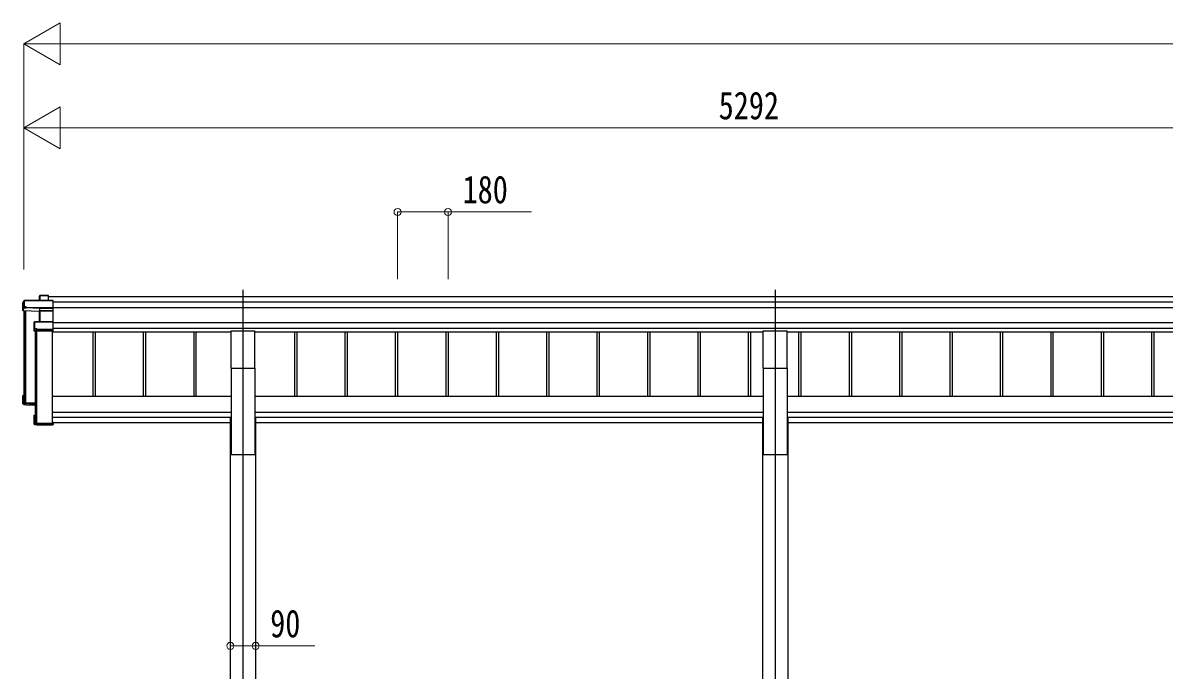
# Model space of a CAD drawing. Units: millimetres, scale not verified. Extents: x -12615 to 12615, y -8910 to 8910.
# Drawn here: x -5489 to -1414, y -3542 to -1232 of the extents above; entities that cross this region are included whole.
import ezdxf
from ezdxf.enums import TextEntityAlignment as Align

# ---------------------------------------------------------------- set-up
doc = ezdxf.new("R2010")
doc.units = ezdxf.units.MM
doc.header["$LTSCALE"] = 30
for name, color, linetype in [('0-3_YKK_12', 2, 'Continuous'), ('0-4_YKK_13', 4, 'Continuous'), ('0-5_YKK_A1', 4, 'Continuous')]:
    doc.layers.add(name, color=color, linetype=linetype)
doc.layers.add('0-6_YKK_D', color=6, linetype='Continuous', lineweight=18)
doc.styles.add('ＭＳ ゴシック', font='')
doc.styles.get('ＭＳ ゴシック').set_extended_font_data('MS Gothic')

msp = doc.modelspace()

# ---------------------------------------------------------------- linework, layer by layer
at = {"layer": '0-3_YKK_12'}
for p, q in [((-4703.08, -2184.26), (-4703.08, -2724.84)), ((-2803.08, -2184.26), (-2803.08, -2724.84)), ((-4703.08, -2724.84), (-4703.08, -5933.55)), ((-2803.08, -2724.84), (-2803.08, -5933.55))]:
    msp.add_line(p, q, dxfattribs=at)
at = {"layer": '0-4_YKK_13'}
for p, q in [((-5489.12, -2259.02), (-5489.12, -2230.38)), ((-5484.64, -2222.6), (-5489.06, -2230.14)), ((-5382.34, -2222.35), (-5484.21, -2222.35)), ((-5484.21, -2222.8), (-5484.21, -2222.35)), ((-5484.21, -2222.8), (-5382.18, -2222.8)), ((-5484.21, -2244.68), (-5484.21, -2222.8)), ((-5429.99, -2208.03), (-5428.24, -2205.04)), ((-5429.99, -2222.35), (-5429.99, -2208.03)), ((-5428.17, -2204.79), (-5429.93, -2207.78)), ((-5428.24, -2205.04), (-5428.24, -2222.35)), ((-5398.18, -2204.54), (-5427.74, -2204.54)), ((-5427.74, -2204.99), (-5427.74, -2204.54)), ((-5397.18, -2205.59), (-5398.03, -2204.65)), ((-5398.03, -2222.35), (-5398.03, -2204.65)), ((-5397.18, -2222.35), (-5397.18, -2205.59)), ((-5382.18, -2222.8), (-5382.18, -2249.18)), ((-5382.03, -2222.46), (-5381.18, -2223.4)), ((-5381.18, -2248.82), (-5381.18, -2223.4)), ((-5485.17, -2248.51), (-5489.12, -2259.02)), ((-5430.08, -2261.58), (-5489.12, -2259.02)), ((-5484.71, -2244.72), (-5485.17, -2245.51)), ((-5485.17, -2248.51), (-5485.17, -2245.51)), ((-5476.68, -2247.09), (-5476.68, -2247.64)), ((-5428.67, -2249.18), (-5476.68, -2247.09)), ((-5476.68, -2247.64), (-5428.68, -2249.73)), ((-5429.19, -2259.21), (-5430.08, -2261.58)), ((-5429.6, -2298.11), (-5429.6, -2261.89)), ((-5429.57, -2262.01), (-5428.71, -2259.71)), ((-5428.71, -2259.71), (-5428.71, -2298.11)), ((-5428.68, -2249.73), (-5428.68, -2249.73)), ((-5428.68, -2259.1), (-5428.68, -2249.73)), ((-5428.68, -2249.73), (-5382.18, -2249.73)), ((-5382.18, -2249.18), (-5428.67, -2249.18)), ((-5382.18, -2259.08), (-5428.21, -2259.08)), ((-5428.21, -2259.08), (-5428.21, -2259.62)), ((-5382.32, -2259.27), (-5381.18, -2258.32)), ((-5382.18, -2249.73), (-5382.18, -2259.08)), ((-5382.18, -2259.62), (-5382.18, -2298.11)), ((-5382.05, -2249.54), (-5381.18, -2248.82)), ((-5381.18, -2258.32), (-5381.18, -2248.82)), ((-5381.18, -2299.13), (-5381.18, -2258.32)), ((-5449.1, -2331.81), (-5449.1, -2300)), ((-5446.93, -2298.2), (-5448.9, -2299.61)), ((-5382.18, -2298.11), (-5446.64, -2298.11)), ((-5446.64, -2298.11), (-5446.64, -2298.55)), ((-5382.18, -2298.55), (-5382.18, -2326.46)), ((-5382.05, -2298.23), (-5381.18, -2299.13)), ((-5381.18, -2326.1), (-5381.18, -2299.13)), ((-5447.6, -2327.75), (-5449.1, -2331.81)), ((-5448.6, -2332.31), (-5447.1, -2328.25)), ((-5382.18, -2332.31), (-5448.6, -2332.31)), ((-5447.14, -2323.99), (-5447.6, -2324.78)), ((-5447.6, -2327.75), (-5447.6, -2324.78)), ((-5447.1, -2328.25), (-5439.11, -2328.25)), ((-5439.11, -2323.94), (-5446.64, -2323.94)), ((-5439.11, -2326.46), (-5439.11, -2323.94)), ((-5439.11, -2326.46), (-5439.11, -2327)), ((-5382.18, -2326.46), (-5439.11, -2326.46)), ((-5439.11, -2328.25), (-5439.11, -2327)), ((-5439.11, -2327), (-5382.18, -2327)), ((-5382.18, -2327), (-5382.18, -2332.31)), ((-5382.18, -2332.31), (-5381.18, -2331.47)), ((-5382.05, -2326.81), (-5381.18, -2326.1)), ((-5381.18, -2331.47), (-5381.18, -2326.1)), ((-5381.18, -2331.47), (-5381.18, -2331.47)), ((-4745.58, -2463.82), (-4745.58, -2330.6)), ((-4745.58, -2330.6), (-4660.58, -2330.6)), ((-4660.58, -2463.82), (-4660.58, -2330.6)), ((-2845.58, -2463.82), (-2845.58, -2330.6)), ((-2845.58, -2330.6), (-2760.58, -2330.6)), ((-2760.58, -2463.82), (-2760.58, -2330.6)), ((-4745.58, -2463.82), (-4660.58, -2463.82)), ((-2845.58, -2463.82), (-2760.58, -2463.82)), ((-5489.12, -2591.1), (-5489.12, -2562.47)), ((-5488.18, -2562.87), (-5489, -2562.13)), ((-5485.18, -2562.11), (-5488.98, -2562.11)), ((-5485.18, -2562), (-5488.66, -2562)), ((-5488.18, -2562.87), (-5488.18, -2590.11)), ((-5485.18, -2562.87), (-5488.18, -2562.87)), ((-5485.18, -2566.91), (-5486.68, -2564.36)), ((-5485.18, -2564.36), (-5486.68, -2564.36)), ((-5486.68, -2588.68), (-5486.68, -2564.36)), ((-5485.17, -2594.1), (-5489.12, -2591.1)), ((-5488.18, -2590.11), (-5445.18, -2591.98)), ((-5445.18, -2590.48), (-5486.68, -2588.68)), ((-5485.17, -2594.1), (-5476.68, -2594.47)), ((-5482.33, -2585.39), (-5482.33, -2588.86)), ((-5476.68, -2594.47), (-5476.68, -2594.8)), ((-5476.68, -2594.8), (-5449.1, -2596)), ((-5476.68, -2594.8), (-5445.18, -2596.17)), ((-5449.1, -2663.9), (-5449.1, -2632.09)), ((-5448.6, -2631.6), (-5445.18, -2631.6)), ((-5445.18, -2632.43), (-5448.16, -2632.43)), ((-5446.66, -2633.93), (-5445.18, -2633.93)), ((-5446.66, -2661.87), (-5446.66, -2633.93)), ((-5448.96, -2664.25), (-5448.16, -2663.36)), ((-5448.9, -2664.3), (-5447.39, -2665.38)), ((-5382.18, -2664.4), (-5448.6, -2664.4)), ((-5448.6, -2664.4), (-5447.1, -2665.47)), ((-5448.16, -2663.36), (-5381.18, -2663.36)), ((-5447.1, -2665.47), (-5439.11, -2665.47)), ((-5383.18, -2661.87), (-5446.66, -2661.87)), ((-5444.76, -2661.13), (-5444.76, -2661.87)), ((-5439.11, -2665.47), (-5439.11, -2665.8)), ((-5439.11, -2665.8), (-5382.18, -2665.8)), ((-5439.11, -2665.8), (-5439.11, -2665.8)), ((-5439.11, -2665.8), (-5382.18, -2665.8)), ((-5381.18, -2657.05), (-5383.18, -2657.05)), ((-5383.18, -2657.49), (-5383.18, -2657.05)), ((-5383.18, -2657.49), (-5383.18, -2661.87)), ((-5381.18, -2657.49), (-5383.18, -2657.49)), ((-5382.18, -2664.4), (-5381.18, -2663.36)), ((-5382.18, -2665.8), (-5382.18, -2664.4)), ((-5382.05, -2665.68), (-5381.18, -2664.78)), ((-5381.18, -2657.05), (-5381.18, -2657.49)), ((-5381.18, -2657.49), (-5381.18, -2663.36))]:
    msp.add_line(p, q, dxfattribs=at)
for points in [[(-5489.12, -2230.38), (-5484.71, -2222.84), (-5484.71, -2244.72)], [(-5427.74, -2222.35), (-5427.74, -2204.99), (-5398.39, -2204.99), (-5398.39, -2222.35)], [(-5485.17, -2248.51), (-5476.68, -2248.88), (-5476.68, -2247.64)], [(-5476.68, -2247.09), (-5476.68, -2244.68), (-5484.21, -2244.68)], [(-5428.68, -2259.1), (-5428.68, -2259.1), (-5428.68, -2259.1)], [(-5428.21, -2298.11), (-5428.21, -2259.62), (-5382.18, -2259.62)], [(-5449.1, -2300), (-5447.14, -2298.6), (-5447.14, -2323.99)], [(-5446.64, -2323.94), (-5446.64, -2298.55), (-5382.18, -2298.55)], [(-5445.18, -2593.02), (-5489.12, -2591.1), (-5489.12, -2591.1), (-5488.18, -2590.11)], [(-5448.96, -2631.72), (-5448.16, -2632.43), (-5448.16, -2663.36)], [(-5381.18, -2663.36), (-5381.18, -2663.36), (-5381.18, -2664.78)]]:
    msp.add_lwpolyline(points, dxfattribs=at)
for centre, radius, start, end in [((-5484.22, -2222.84), 0.494, 149.67684, 180.01902), ((-5484.32, -2224.2), 1.41, 85.38783, 105.84391), ((-5484.21, -2222.85), 0.5, 90, 149.66687), ((-5427.86, -2206.4), 1.41, 85.38783, 105.84391), ((-5427.75, -2205.04), 0.494, 149.67684, 180.01902), ((-5427.74, -2205.04), 0.5, 90, 149.66687), ((-5484.32, -2246.08), 1.41, 85.38783, 105.84391), ((-5429.21, -2259.71), 0.502, 0.6157, 87.19354), ((-5429.08, -2259.59), 0.63, 355.28892, 50.49396), ((-5446.64, -2298.6), 0.498, 125.56678, 179.8201), ((-5446.75, -2299.96), 1.41, 85.38783, 105.84391), ((-5446.64, -2298.61), 0.5, 90, 125.54593), ((-5446.75, -2325.35), 1.41, 85.38783, 105.84391)]:
    msp.add_arc(centre, radius, start, end, dxfattribs=at)
for centre, major_axis, ratio, start_param, end_param in [((-5429.52, -2208.08), (-0.257, 0.444), 0.891995, 0.2825853, 0.9960465), ((-5398.39, -2205.04), (0.499, 0.499), 0.052408, 0.7330383, 1.5184364), ((-5397.68, -2205.04), (0.499, -0.499), 0.052408, 2.4085544, 3.1939525), ((-5382.39, -2222.85), (0.372, 0.372), 0.900404, 0.0523599, 0.837758), ((-5381.68, -2222.85), (-0.372, 0.372), 0.900404, 6.2308254, 7.0162236), ((-5430.07, -2262.01), (0.495, -0.086), 0.832908, 0.2017128, 1.7252301), ((-5428.19, -2259.27), (1, -0.045), 0.165035, 2.0927496, 3.0878869), ((-5428.21, -2259.76), (0.5, -0.046), 0.224394, 2.093456, 3.1010707), ((-5428.67, -2249.23), (0.011, 0.5), 0.002284, 1.4661262, 2.9758193), ((-5428.21, -2259.24), (1, 0), 0.165356, 1.5707963, 2.0604871), ((-5428.19, -2259.27), (1, -0.045), 0.165035, 2.0898554, 2.0927496), ((-5428.21, -2259.74), (0.5, 0), 0.226184, 1.5707963, 2.0728914), ((-5382.68, -2259.57), (0.498, 0.498), 0.083094, 5.4454273, 6.2002822), ((-5382.68, -2259.57), (-0.372, 0.372), 0.900404, 3.8746309, 4.6294858), ((-5381.68, -2249.23), (-0.372, 0.372), 0.900404, 0.7330383, 1.4878932), ((-5381.68, -2249.23), (0.498, 0.498), 0.083094, 2.3038346, 3.0586895), ((-5448.63, -2300.03), (-0.169, 0.473), 0.931403, 0.4203333, 1.203868), ((-5381.68, -2298.61), (-0.5, 0.5), 0.02182, 5.550147, 6.3050019), ((-5381.68, -2298.61), (-0.372, 0.372), 0.900404, 6.2613687, 7.0162236), ((-5448.63, -2331.89), (-0.289, 0.44), 0.847113, 0.9113503, 1.694885), ((-5448.63, -2331.89), (0.498, -0.074), 0.830741, 4.1047896, 4.8883243), ((-5447.1, -2327.75), (0.479, 0.147), 0.993384, 2.8453888, 4.4124582), ((-5381.68, -2326.51), (-0.372, 0.372), 0.900404, 0.7330383, 1.4878932), ((-5381.68, -2326.51), (0.498, 0.498), 0.083094, 2.3038346, 3.0586895), ((-5488.65, -2562.42), (0.257, 0.444), 0.891995, 1.432085, 2.1455462), ((-5488.65, -2562.42), (0.491, 0.117), 0.873782, 2.089881, 2.161818), ((-5488.6, -2562.5), (0.474, -0.272), 0.885613, 2.0407293, 2.8261274), ((-5448.63, -2632.02), (0.289, 0.44), 0.847113, 1.4467076, 2.2302423), ((-5448.63, -2632.02), (0.498, 0.074), 0.830741, 1.394861, 2.1783957), ((-5448.63, -2663.88), (0.169, 0.473), 0.931403, 1.9377246, 2.7212593), ((-5448.63, -2663.88), (-0.255, 0.46), 0.938446, 1.8784237, 2.6619584), ((-5447.1, -2664.97), (0.479, 0.147), 0.993384, 3.7907337, 4.4124582), ((-5381.68, -2665.3), (0.5, 0.5), 0.02182, 3.119776, 3.8746309)]:
    msp.add_ellipse(centre, major_axis=major_axis, ratio=ratio, start_param=start_param, end_param=end_param, dxfattribs=at)
at = {"layer": '0-5_YKK_A1'}
for p, q in [((-5397.18, -2208.75), (-200.58, -2208.75)), ((-5381.18, -2227.32), (-200.58, -2227.32)), ((-5485.18, -2259.19), (-5485.18, -2587.24)), ((-5483.68, -2259.25), (-5483.68, -2587.24)), ((-5483.17, -2259.28), (-5483.17, -2584.56)), ((-5480.06, -2259.41), (-5480.06, -2587.53)), ((-5381.18, -2247.25), (-200.58, -2247.25)), ((-5381.18, -2301.12), (-200.58, -2301.12)), ((-5381.18, -2321.06), (-200.58, -2321.06)), ((-5445.18, -2332.31), (-5445.18, -2660.83)), ((-5443.68, -2332.31), (-5443.68, -2660.83)), ((-5440.06, -2332.31), (-5440.06, -2661.13)), ((-5383.68, -2661.13), (-5383.68, -2332.31)), ((-5383.68, -2334), (-4745.58, -2334)), ((-5239.13, -2334.02), (-5239.13, -2565.12)), ((-5230.98, -2334.02), (-5230.98, -2565.12)), ((-5059.13, -2334.02), (-5059.13, -2565.12)), ((-5050.98, -2334.02), (-5050.98, -2565.12)), ((-4879.13, -2334.02), (-4879.13, -2565.12)), ((-4870.98, -2334.02), (-4870.98, -2565.12)), ((-4660.58, -2334.02), (-2845.58, -2334.02)), ((-4519.13, -2334.02), (-4519.13, -2565.12)), ((-4510.98, -2334.02), (-4510.98, -2565.12)), ((-4339.13, -2334.02), (-4339.13, -2565.12)), ((-4330.98, -2334.02), (-4330.98, -2565.12)), ((-4159.13, -2334.02), (-4159.13, -2565.12)), ((-4150.98, -2334.02), (-4150.98, -2565.12)), ((-3979.13, -2334.02), (-3979.13, -2565.12)), ((-3970.98, -2334.02), (-3970.98, -2565.12)), ((-3799.13, -2334.02), (-3799.13, -2565.12)), ((-3790.98, -2334.02), (-3790.98, -2565.12)), ((-3619.13, -2334.02), (-3619.13, -2565.12)), ((-3610.98, -2334.02), (-3610.98, -2565.12)), ((-3439.13, -2334.02), (-3439.13, -2565.12)), ((-3430.98, -2334.02), (-3430.98, -2565.12)), ((-3259.13, -2334.02), (-3259.13, -2565.12)), ((-3250.98, -2334.02), (-3250.98, -2565.12)), ((-3079.13, -2334.02), (-3079.13, -2565.12)), ((-3070.98, -2334.02), (-3070.98, -2565.12)), ((-2899.13, -2334.02), (-2899.13, -2565.12)), ((-2890.98, -2334.02), (-2890.98, -2565.12)), ((-2760.58, -2334.02), (-945.58, -2334.02)), ((-2719.13, -2334.02), (-2719.13, -2565.12)), ((-2710.98, -2334.02), (-2710.98, -2565.12)), ((-2539.13, -2334.02), (-2539.13, -2565.12)), ((-2530.98, -2334.02), (-2530.98, -2565.12)), ((-2359.13, -2334.02), (-2359.13, -2565.12)), ((-2350.98, -2334.02), (-2350.98, -2565.12)), ((-2179.13, -2334.02), (-2179.13, -2565.12)), ((-2170.98, -2334.02), (-2170.98, -2565.12)), ((-1999.13, -2334.02), (-1999.13, -2565.12)), ((-1990.98, -2334.02), (-1990.98, -2565.12)), ((-1819.13, -2334.02), (-1819.13, -2565.12)), ((-1810.98, -2334.02), (-1810.98, -2565.12)), ((-1639.13, -2334.02), (-1639.13, -2565.12)), ((-1630.98, -2334.02), (-1630.98, -2565.12)), ((-1459.13, -2334.02), (-1459.13, -2565.12)), ((-1450.98, -2334.02), (-1450.98, -2565.12)), ((-4745.58, -2463.82), (-4745.58, -2771.72)), ((-4660.58, -2463.82), (-4660.58, -2771.72)), ((-2845.58, -2463.82), (-2845.58, -2771.72)), ((-2760.58, -2463.82), (-2760.58, -2771.72)), ((-4745.58, -2565.12), (-5383.68, -2565.12)), ((-2845.58, -2565.12), (-4660.58, -2565.12)), ((-945.58, -2565.12), (-2760.58, -2565.12)), ((-5484.88, -2587.53), (-5483.98, -2587.53)), ((-5483.17, -2584.56), (-5480.27, -2587.45)), ((-5480.06, -2587.53), (-5445.18, -2587.53)), ((-5480.06, -2587.54), (-5445.18, -2587.54)), ((-5383.68, -2620.61), (-4745.58, -2620.61)), ((-4745.58, -2640.34), (-5383.68, -2640.34)), ((-4748.28, -2642.72), (-4745.58, -2642.72)), ((-4660.58, -2620.61), (-2845.58, -2620.61)), ((-2845.58, -2640.34), (-4660.58, -2640.34)), ((-4657.88, -2642.72), (-4660.58, -2642.72)), ((-2848.28, -2642.72), (-2845.58, -2642.72)), ((-2760.58, -2620.61), (-945.58, -2620.61)), ((-945.58, -2640.34), (-2760.58, -2640.34)), ((-2757.88, -2642.72), (-2760.58, -2642.72)), ((-5444.88, -2661.13), (-5443.98, -2661.13)), ((-5443.17, -2658.16), (-5440.27, -2661.04)), ((-5440.06, -2661.13), (-5383.68, -2661.13)), ((-5383.18, -2658.75), (-5383.68, -2658.75)), ((-4748.28, -2658.75), (-5381.18, -2658.75)), ((-2848.28, -2658.75), (-4657.88, -2658.76)), ((-948.28, -2658.74), (-2757.88, -2658.75)), ((-4745.58, -2771.72), (-4660.58, -2771.72)), ((-2845.58, -2771.72), (-2760.58, -2771.72))]:
    msp.add_line(p, q, dxfattribs=at)
for points in [[(-4748.28, -2642.72), (-4748.28, -4902.27), (-4748.08, -5677.27)], [(-4657.88, -2642.72), (-4657.88, -4902.27), (-4658.08, -5677.27)], [(-2848.28, -2642.72), (-2848.28, -4902.27), (-2848.08, -5677.27)], [(-2757.88, -2642.72), (-2757.88, -4902.27), (-2758.08, -5677.27)]]:
    msp.add_lwpolyline(points, dxfattribs=at)
for centre, radius, start, end in [((-5484.88, -2587.23), 0.299, 180.1578, 270.15693), ((-5483.98, -2587.23), 0.299, 269.84307, 359.8422), ((-5483.38, -2584.77), 0.3, 45.07151, 179.70637), ((-5480.06, -2587.23), 0.301, 225.19514, 270.02698), ((-5444.88, -2660.83), 0.299, 180.1578, 270.15693), ((-5443.98, -2660.83), 0.299, 269.84307, 359.8422), ((-5443.38, -2658.37), 0.3, 45.07151, 179.70637), ((-5440.06, -2660.83), 0.301, 225.19514, 270.02698)]:
    msp.add_arc(centre, radius, start, end, dxfattribs=at)
at = {"layer": '0-6_YKK_D'}
for p, q in [((-5485.18, -1306.5), (-5355.28, -1231.5)), ((-5355.28, -1381.5), (-5355.28, -1231.5)), ((-5485.18, -2112.3), (-5485.18, -1305.5)), ((-5485.18, -1306.5), (-5355.28, -1381.5)), ((-5485.18, -1306.5), (-5225.37, -1306.5)), ((-5335.18, -1306.5), (4949.02, -1306.5)), ((-5485.18, -1606.5), (-5355.28, -1531.5)), ((-5355.28, -1681.5), (-5355.28, -1531.5)), ((-5485.18, -2112.3), (-5485.18, -1605.5)), ((-5485.18, -1606.5), (-5355.28, -1681.5)), ((-5485.18, -1606.5), (-5225.37, -1606.5)), ((-5335.18, -1606.5), (-343.08, -1606.5)), ((-4150.98, -2146.26), (-4150.98, -1905.5)), ((-3970.98, -2146.26), (-3970.98, -1905.5))]:
    msp.add_line(p, q, dxfattribs=at)
for points in [[(-4150.98, -1906.5), (-3970.98, -1906.5), (-3673.18, -1906.5)], [(-4748.28, -3455.43), (-4657.88, -3455.43), (-4446.48, -3455.43)]]:
    msp.add_lwpolyline(points, dxfattribs=at)
for centre in [(-4150.98, -1906.5), (-3970.98, -1906.5), (-4748.28, -3455.43), (-4657.88, -3455.43)]:
    msp.add_circle(centre, 12.75, dxfattribs=at)

# ---------------------------------------------------------------- texts
at = {"layer": '0-6_YKK_D', "style": 'ＭＳ ゴシック', "width": 0.8}
for s, p in [('5292', (-3004.73, -1605.5)), ('180', (-3918.98, -1905.5)), ('90', (-4605.88, -3454.43))]:
    msp.add_text(s, height=98.97, dxfattribs=at).set_placement(p, align=Align.BOTTOM_LEFT)

doc.saveas('drawing.dxf')
